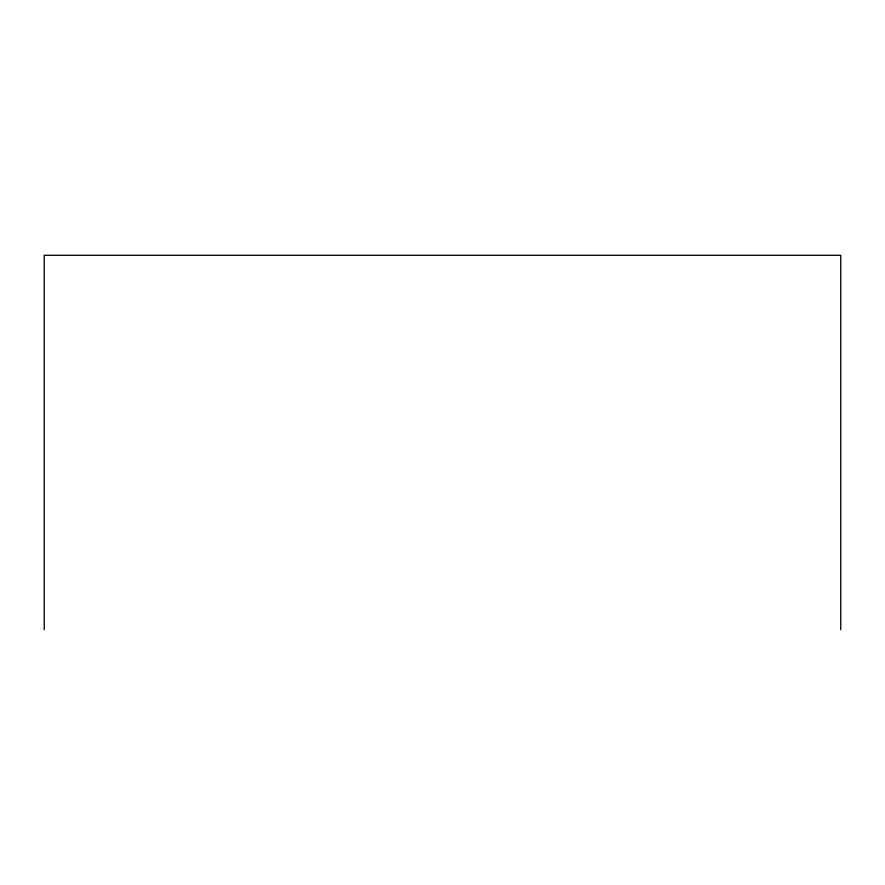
<?xml version="1.0" encoding="UTF-8"?>
<svg xmlns="http://www.w3.org/2000/svg" width="885" height="885" viewBox="0 0 885 885"><rect width="100%" height="100%" fill="white"/><g stroke="black" fill="none" stroke-linecap="round" stroke-linejoin="round"><path stroke-width="1.33" d="M840.75 629.7L840.75 255.3L44.25 255.3L44.25 629.7"/></g></svg>
